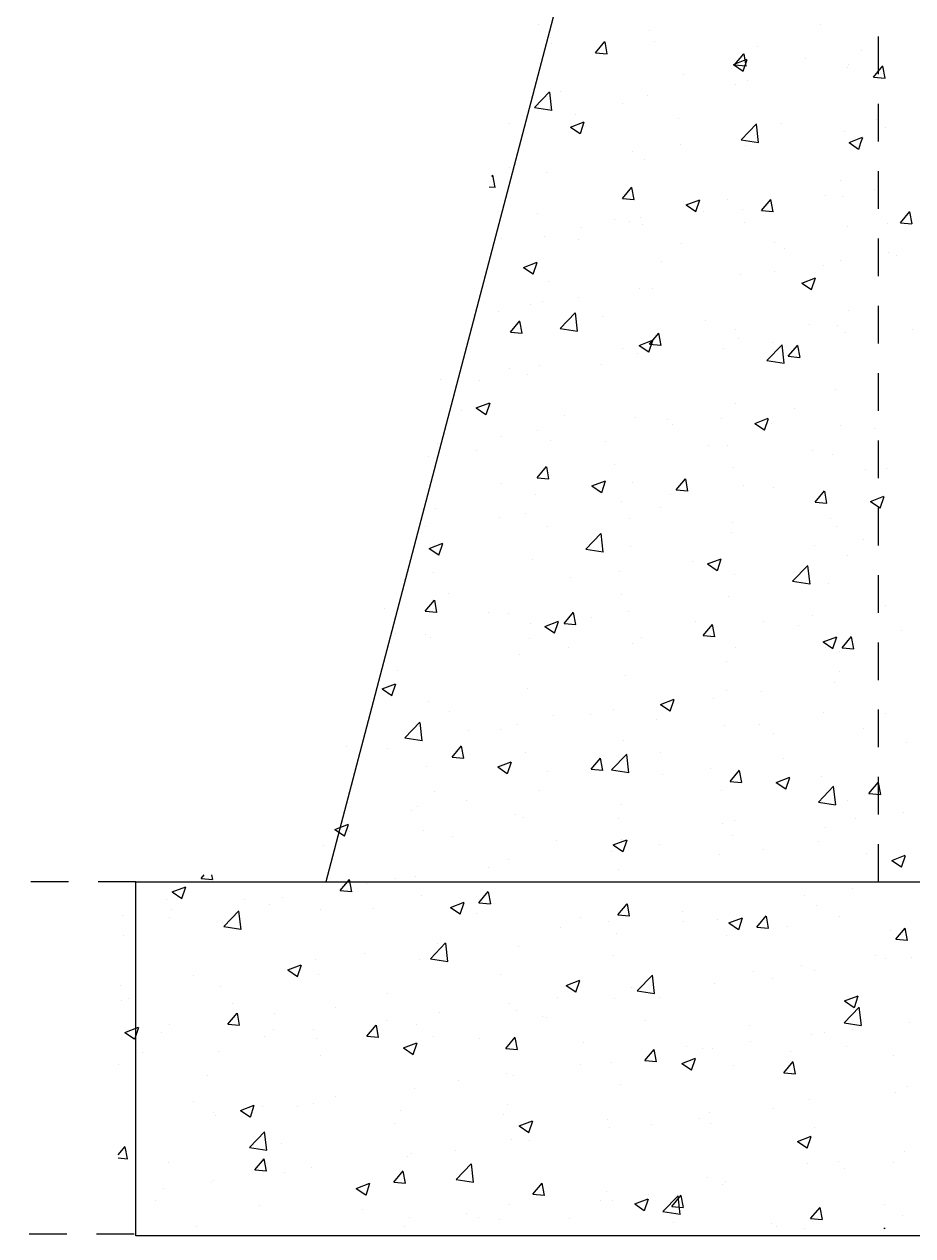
# Model space of a CAD drawing. Header units: inches. Extents: x 326 to 450, y 282 to 479.
# Drawn here: x 335.434 to 338.43, y 287.3 to 291.386 of the extents above; entities that cross this region are included whole.
import ezdxf

# ---------------------------------------------------------------- set-up
doc = ezdxf.new("R2010")
doc.units = ezdxf.units.IN
doc.header["$MEASUREMENT"] = 0
doc.linetypes.add('HIDDEN', pattern=[9.525, 6.35, -3.175])
doc.layers.add('DRAWING', color=7, linetype='Continuous')
doc.layers.add('HATCH', color=7, linetype='Continuous')

msp = doc.modelspace()

# ---------------------------------------------------------------- linework, layer by layer
at = {"layer": 'DRAWING', "linetype": 'HIDDEN', "ltscale": 0.02}
msp.add_line((338.31405, 288.49336), (338.31405, 295.58316), dxfattribs=at)
at = {"layer": 'DRAWING', "ltscale": 0.02}
msp.add_lwpolyline([(338.31405, 295.58316), (336.45006, 288.49336)], dxfattribs=at)
at = {"layer": 'DRAWING', "linetype": 'HIDDEN', "ltscale": 0.02}
msp.add_lwpolyline([(335.80956, 288.49336), (329.77484, 288.49336), (329.77484, 287.30692), (335.80956, 287.30692)], close=True, dxfattribs=at)
at = {"layer": 'DRAWING', "ltscale": 0.02}
msp.add_lwpolyline([(335.80956, 288.49336), (343.38428, 288.49336), (343.38428, 287.30024), (335.80956, 287.30024)], close=True, dxfattribs=at)
at = {"layer": 'HATCH', "ltscale": 0.02}
for p, q in [((337.16775, 291.38562), (337.16775, 291.38562)), ((338.11831, 291.38421), (338.11831, 291.38421)), ((337.20232, 291.34648), (337.20232, 291.34648)), ((337.20985, 291.34066), (337.20985, 291.34066)), ((337.54158, 291.36317), (337.54158, 291.36317)), ((337.21161, 291.32135), (337.21161, 291.32135)), ((337.36031, 291.28961), (337.39181, 291.32715)), ((337.39976, 291.28571), (337.3922, 291.32666)), ((337.55859, 291.32592), (337.55859, 291.32592)), ((337.90732, 291.31119), (337.90732, 291.31119)), ((338.25606, 291.29645), (338.25606, 291.29645)), ((337.36031, 291.28961), (337.39936, 291.2862)), ((337.82485, 291.24988), (337.87059, 291.26744)), ((337.82889, 291.24862), (337.86038, 291.28615)), ((337.85774, 291.22748), (337.87099, 291.26696)), ((337.86833, 291.24472), (337.86077, 291.28567)), ((338.06685, 291.26895), (338.06685, 291.26895)), ((337.65589, 291.21485), (337.65589, 291.21485)), ((337.81943, 291.23638), (337.81943, 291.23638)), ((337.82485, 291.24988), (337.85735, 291.22796)), ((337.82889, 291.24862), (337.86793, 291.2452)), ((338.20836, 291.24068), (338.20836, 291.24068)), ((338.21378, 291.24866), (338.21378, 291.24866)), ((338.29746, 291.20762), (338.32895, 291.24516)), ((338.3369, 291.20372), (338.32935, 291.24467)), ((337.8328, 291.18326), (337.8328, 291.18326)), ((337.87294, 291.19468), (337.87294, 291.19468)), ((338.29746, 291.20762), (338.3365, 291.20421)), ((337.15435, 291.10442), (337.20523, 291.15745)), ((337.21284, 291.09494), (337.20563, 291.15699)), ((337.24331, 291.16053), (337.24331, 291.16053)), ((337.53364, 291.1457), (337.53364, 291.1457)), ((337.15435, 291.10442), (337.21245, 291.09541)), ((337.20366, 291.10388), (337.20366, 291.10388)), ((337.45182, 291.11787), (337.45182, 291.11787)), ((337.07083, 291.05247), (337.07083, 291.05247)), ((337.27595, 291.03918), (337.32169, 291.05674)), ((337.29087, 291.08161), (337.29087, 291.08161)), ((337.30884, 291.01678), (337.32209, 291.05626)), ((337.63961, 291.06687), (337.63961, 291.06687)), ((337.98834, 291.05214), (337.98834, 291.05214)), ((338.30757, 291.06561), (338.30757, 291.06561)), ((337.27595, 291.03918), (337.30845, 291.01726)), ((337.85155, 290.99629), (337.90243, 291.04932)), ((337.89499, 291.01129), (337.89499, 291.01129)), ((337.91005, 290.98681), (337.90283, 291.04886)), ((338.20042, 291.02321), (338.20042, 291.02321)), ((338.33708, 291.0374), (338.33708, 291.0374)), ((337.64757, 290.97872), (337.64757, 290.97872)), ((337.85155, 290.99629), (337.90965, 290.98728)), ((337.865, 290.97721), (337.865, 290.97721)), ((338.2148, 290.98686), (338.25507, 291.00232)), ((338.2148, 290.98686), (338.24729, 290.96494)), ((338.24769, 290.96446), (338.25507, 290.98648)), ((338.25507, 291.00232), (338.26054, 291.00442)), ((338.25507, 290.98648), (338.26093, 291.00394)), ((337.48403, 290.95719), (337.48403, 290.95719)), ((337.07145, 290.90287), (337.07145, 290.90287)), ((337.52569, 290.92823), (337.52569, 290.92823)), ((337.01035, 290.87254), (337.01388, 290.87675)), ((337.02183, 290.83532), (337.01427, 290.87627)), ((337.19572, 290.88641), (337.19572, 290.88641)), ((338.18681, 290.85887), (338.18681, 290.85887)), ((337.00116, 290.83758), (337.02143, 290.8358)), ((337.45096, 290.79822), (337.48245, 290.83576)), ((337.4904, 290.79432), (337.48285, 290.83527)), ((338.13571, 290.80795), (338.13571, 290.80795)), ((338.29925, 290.82948), (338.29925, 290.82948)), ((337.45096, 290.79822), (337.49001, 290.79481)), ((337.6659, 290.77616), (337.71164, 290.79372)), ((337.6659, 290.77616), (337.69839, 290.75424)), ((337.69879, 290.75376), (337.71203, 290.79323)), ((337.80583, 290.79347), (337.80583, 290.79347)), ((337.91953, 290.75723), (337.95102, 290.79476)), ((337.95897, 290.75333), (337.95142, 290.79428)), ((338.19247, 290.80573), (338.19247, 290.80573)), ((337.16366, 290.74779), (337.16366, 290.74779)), ((337.42484, 290.72808), (337.42484, 290.72808)), ((337.51239, 290.73305), (337.51239, 290.73305)), ((337.72313, 290.75363), (337.72313, 290.75363)), ((337.85705, 290.75974), (337.85705, 290.75974)), ((337.91953, 290.75723), (337.95858, 290.75381)), ((338.3881, 290.71623), (338.41959, 290.75377)), ((338.42754, 290.71233), (338.41999, 290.75328)), ((337.31217, 290.69953), (337.31217, 290.69953)), ((337.47572, 290.72106), (337.47572, 290.72106)), ((337.51775, 290.71076), (337.51775, 290.71076)), ((337.86113, 290.71832), (337.86113, 290.71832)), ((338.20986, 290.70358), (338.20986, 290.70358)), ((338.34335, 290.71543), (338.34335, 290.71543)), ((338.3881, 290.71623), (338.42715, 290.71282)), ((337.04386, 290.66268), (337.04386, 290.66268)), ((337.18777, 290.66893), (337.18777, 290.66893)), ((337.3014, 290.66003), (337.3014, 290.66003)), ((337.65013, 290.6453), (337.65013, 290.6453)), ((337.96236, 290.65004), (337.96236, 290.65004)), ((337.99887, 290.63056), (337.99887, 290.63056)), ((338.34761, 290.61583), (338.34761, 290.61583)), ((338.37481, 290.60439), (338.37481, 290.60439)), ((337.117, 290.56545), (337.16274, 290.58301)), ((337.117, 290.56545), (337.14949, 290.54354)), ((337.14989, 290.54305), (337.16313, 290.58253)), ((337.58138, 290.58464), (337.58138, 290.58464)), ((338.1274, 290.57182), (338.1274, 290.57182)), ((338.18453, 290.58826), (338.18453, 290.58826)), ((337.84911, 290.54226), (337.84911, 290.54226)), ((337.96385, 290.55029), (337.96385, 290.55029)), ((338.05584, 290.51313), (338.10159, 290.53069)), ((338.08873, 290.49073), (338.10198, 290.53021)), ((337.2004, 290.51924), (337.2004, 290.51924)), ((337.50981, 290.49328), (337.50981, 290.49328)), ((337.55128, 290.49597), (337.55128, 290.49597)), ((338.05584, 290.51313), (338.08834, 290.49122)), ((337.14032, 290.44187), (337.14032, 290.44187)), ((337.17983, 290.45146), (337.17983, 290.45146)), ((337.30386, 290.4634), (337.30386, 290.4634)), ((337.03369, 290.41572), (337.03369, 290.41572)), ((337.24096, 290.35992), (337.29184, 290.41295)), ((337.29945, 290.35044), (337.29224, 290.41248)), ((337.38242, 290.40098), (337.38242, 290.40098)), ((338.21186, 290.42142), (338.21186, 290.42142)), ((337.07303, 290.34783), (337.10452, 290.38536)), ((337.11247, 290.34393), (337.10492, 290.38488)), ((337.24096, 290.35992), (337.29906, 290.35091)), ((337.73116, 290.38625), (337.73116, 290.38625)), ((338.07989, 290.37151), (338.07989, 290.37151)), ((338.17658, 290.37079), (338.17658, 290.37079)), ((338.42863, 290.35678), (338.42863, 290.35678)), ((337.07303, 290.34783), (337.11208, 290.34441)), ((337.50694, 290.30243), (337.55269, 290.31999)), ((337.53983, 290.28003), (337.55308, 290.31951)), ((337.5416, 290.30683), (337.5731, 290.34436)), ((337.58104, 290.30293), (337.57349, 290.34388)), ((337.83087, 290.35602), (337.83087, 290.35602)), ((337.84117, 290.32479), (337.84117, 290.32479)), ((338.20296, 290.34673), (338.20296, 290.34673)), ((337.44989, 290.29062), (337.44989, 290.29062)), ((337.50186, 290.27581), (337.50186, 290.27581)), ((337.50694, 290.30243), (337.53944, 290.28051)), ((337.5416, 290.30683), (337.58065, 290.30342)), ((337.792, 290.29263), (337.792, 290.29263)), ((337.93816, 290.25179), (337.98905, 290.30482)), ((337.95554, 290.31416), (337.95554, 290.31416)), ((337.99666, 290.24231), (337.98944, 290.30435)), ((338.01017, 290.26584), (338.04167, 290.30337)), ((338.04961, 290.26194), (338.04206, 290.30289)), ((337.37942, 290.23831), (337.37942, 290.23831)), ((337.93816, 290.25179), (337.99626, 290.24278)), ((338.01017, 290.26584), (338.04922, 290.26242)), ((337.06891, 290.22523), (337.06891, 290.22523)), ((337.132, 290.20574), (337.132, 290.20574)), ((337.17189, 290.23399), (337.17189, 290.23399)), ((336.83647, 290.18799), (336.83647, 290.18799)), ((336.96846, 290.18421), (336.96846, 290.18421)), ((338.16864, 290.15332), (338.16864, 290.15332)), ((336.90647, 290.0819), (336.90647, 290.0819)), ((336.95804, 290.09173), (337.00379, 290.10929)), ((336.95804, 290.09173), (336.99054, 290.06981)), ((336.99093, 290.06933), (337.00418, 290.10881)), ((337.83322, 290.10732), (337.83322, 290.10732)), ((338.0311, 290.08907), (338.0311, 290.08907)), ((337.25521, 290.06716), (337.25521, 290.06716)), ((337.49392, 290.05834), (337.49392, 290.05834)), ((337.60394, 290.05243), (337.60394, 290.05243)), ((337.62014, 290.03497), (337.62014, 290.03497)), ((337.78368, 290.0565), (337.78368, 290.0565)), ((337.89689, 290.03941), (337.94263, 290.05697)), ((337.89689, 290.03941), (337.92939, 290.01749)), ((337.92978, 290.01701), (337.94303, 290.05649)), ((337.95268, 290.03769), (337.95268, 290.03769)), ((338.18489, 290.03163), (338.18489, 290.03163)), ((337.04421, 289.99414), (337.04421, 289.99414)), ((337.16394, 290.01652), (337.16394, 290.01652)), ((338.30141, 290.02296), (338.30141, 290.02296)), ((336.82853, 289.97052), (336.82853, 289.97052)), ((337.20756, 289.98065), (337.20756, 289.98065)), ((337.39295, 289.97941), (337.39295, 289.97941)), ((337.74168, 289.96467), (337.74168, 289.96467)), ((337.8039, 289.96623), (337.8039, 289.96623)), ((338.09042, 289.94994), (338.09042, 289.94994)), ((336.7966, 289.92655), (336.7966, 289.92655)), ((336.96014, 289.94808), (336.96014, 289.94808)), ((338.1607, 289.93584), (338.1607, 289.93584)), ((337.16367, 289.85643), (337.19517, 289.89397)), ((337.20311, 289.85253), (337.19556, 289.89348)), ((337.42292, 289.90084), (337.42292, 289.90084)), ((337.82528, 289.88985), (337.82528, 289.88985)), ((338.27182, 289.88573), (338.27182, 289.88573)), ((338.34142, 289.88819), (338.34142, 289.88819)), ((337.04194, 289.83544), (337.04194, 289.83544)), ((337.16367, 289.85643), (337.20272, 289.85302)), ((337.34799, 289.82871), (337.39373, 289.84626)), ((337.34799, 289.82871), (337.38049, 289.80679)), ((337.38088, 289.80631), (337.39413, 289.84578)), ((337.48598, 289.84087), (337.48598, 289.84087)), ((337.63224, 289.81544), (337.66374, 289.85297)), ((337.67169, 289.81154), (337.66413, 289.85249)), ((337.85924, 289.83141), (337.85924, 289.83141)), ((337.156, 289.79904), (337.156, 289.79904)), ((337.61182, 289.79884), (337.61182, 289.79884)), ((337.63224, 289.81544), (337.67129, 289.81202)), ((337.96044, 289.82279), (337.96044, 289.82279)), ((338.10082, 289.77445), (338.13231, 289.81198)), ((338.14026, 289.77054), (338.1327, 289.81149)), ((338.28684, 289.77639), (338.33258, 289.79395)), ((338.31973, 289.75399), (338.33297, 289.79346)), ((336.7765, 289.74983), (336.7765, 289.74983)), ((336.82058, 289.75305), (336.82058, 289.75305)), ((337.44828, 289.77731), (337.44828, 289.77731)), ((337.57945, 289.7574), (337.57945, 289.7574)), ((338.10082, 289.77445), (338.13986, 289.77103)), ((338.28684, 289.77639), (338.31933, 289.75447)), ((337.0357, 289.72299), (337.0357, 289.72299)), ((337.12523, 289.73509), (337.12523, 289.73509)), ((337.47397, 289.72036), (337.47397, 289.72036)), ((337.8227, 289.70562), (337.8227, 289.70562)), ((338.15275, 289.71837), (338.15275, 289.71837)), ((336.78829, 289.69042), (336.78829, 289.69042)), ((337.19847, 289.692), (337.19847, 289.692)), ((337.32757, 289.61541), (337.37845, 289.66845)), ((337.38606, 289.60594), (337.37885, 289.66798)), ((337.81734, 289.67237), (337.81734, 289.67237)), ((338.17144, 289.69089), (338.17144, 289.69089)), ((336.79909, 289.618), (336.84483, 289.63556)), ((336.81749, 289.6266), (336.81749, 289.6266)), ((336.83198, 289.5956), (336.84523, 289.63508)), ((337.47803, 289.62339), (337.47803, 289.62339)), ((338.09996, 289.62807), (338.09996, 289.62807)), ((338.2635, 289.6496), (338.2635, 289.6496)), ((336.79909, 289.618), (336.83159, 289.59608)), ((337.14806, 289.58157), (337.14806, 289.58157)), ((337.32757, 289.61541), (337.38567, 289.6064)), ((337.73794, 289.56568), (337.78368, 289.58324)), ((337.77083, 289.54328), (337.78407, 289.58276)), ((338.20993, 289.59417), (338.20993, 289.59417)), ((337.43997, 289.54118), (337.43997, 289.54118)), ((337.68738, 289.57375), (337.68738, 289.57375)), ((337.73794, 289.56568), (337.77043, 289.54376)), ((338.02477, 289.50728), (338.07566, 289.56032)), ((338.08327, 289.49781), (338.07605, 289.55985)), ((336.81264, 289.53557), (336.81264, 289.53557)), ((337.27642, 289.51964), (337.27642, 289.51964)), ((337.82895, 289.52878), (337.82895, 289.52878)), ((338.02477, 289.50728), (338.08287, 289.49827)), ((338.14481, 289.5009), (338.14481, 289.5009)), ((336.86384, 289.46533), (336.86384, 289.46533)), ((337.44796, 289.46338), (337.44796, 289.46338)), ((336.78575, 289.40604), (336.81724, 289.44357)), ((336.82519, 289.40214), (336.81763, 289.44309)), ((337.80939, 289.4549), (337.80939, 289.4549)), ((338.33906, 289.42451), (338.33906, 289.42451)), ((336.64928, 289.41601), (336.64928, 289.41601)), ((336.78575, 289.40604), (336.82479, 289.40262)), ((336.99802, 289.40127), (336.99802, 289.40127)), ((337.06698, 289.39799), (337.06698, 289.39799)), ((337.25432, 289.36504), (337.28581, 289.40258)), ((337.29376, 289.36114), (337.2862, 289.40209)), ((337.34675, 289.38654), (337.34675, 289.38654)), ((337.47009, 289.40592), (337.47009, 289.40592)), ((338.09165, 289.39194), (338.09165, 289.39194)), ((337.14011, 289.3641), (337.14011, 289.3641)), ((337.18904, 289.35498), (337.23478, 289.37254)), ((337.18904, 289.35498), (337.22153, 289.33306)), ((337.22193, 289.33258), (337.23517, 289.37206)), ((337.25432, 289.36504), (337.29336, 289.36163)), ((337.69549, 289.3718), (337.69549, 289.3718)), ((337.72289, 289.32405), (337.75438, 289.36158)), ((337.76233, 289.32015), (337.75477, 289.3611)), ((337.9281, 289.3704), (337.9281, 289.3704)), ((338.04422, 289.35707), (338.04422, 289.35707)), ((338.39296, 289.34233), (338.39296, 289.34233)), ((336.686, 289.33259), (336.686, 289.33259)), ((336.78703, 289.32825), (336.78703, 289.32825)), ((336.80469, 289.3181), (336.80469, 289.3181)), ((337.13576, 289.31352), (337.13576, 289.31352)), ((337.4845, 289.29878), (337.4845, 289.29878)), ((337.51553, 289.31609), (337.51553, 289.31609)), ((337.72289, 289.32405), (337.76194, 289.32063)), ((338.12789, 289.30266), (338.17363, 289.32022)), ((338.12789, 289.30266), (338.16038, 289.28074)), ((338.16077, 289.28026), (338.17402, 289.31974)), ((338.19146, 289.28305), (338.22295, 289.32059)), ((338.2309, 289.27915), (338.22335, 289.3201)), ((337.10457, 289.26198), (337.10457, 289.26198)), ((337.26811, 289.28351), (337.26811, 289.28351)), ((337.83323, 289.28405), (337.83323, 289.28405)), ((338.13687, 289.28343), (338.13687, 289.28343)), ((338.18197, 289.26931), (338.18197, 289.26931)), ((338.19146, 289.28305), (338.23051, 289.27964)), ((337.80145, 289.23743), (337.80145, 289.23743)), ((336.69199, 289.20767), (336.69199, 289.20767)), ((337.46214, 289.18845), (337.46214, 289.18845)), ((338.18296, 289.20439), (338.18296, 289.20439)), ((336.64014, 289.14428), (336.68588, 289.16184)), ((336.64014, 289.14428), (336.67263, 289.12236)), ((336.67303, 289.12188), (336.68627, 289.16136)), ((337.13217, 289.14663), (337.13217, 289.14663)), ((337.80198, 289.13899), (337.80198, 289.13899)), ((337.91979, 289.13427), (337.91979, 289.13427)), ((338.16721, 289.16685), (338.16721, 289.16685)), ((336.79675, 289.10063), (336.79675, 289.10063)), ((337.57899, 289.09196), (337.62473, 289.10952)), ((337.57899, 289.09196), (337.61148, 289.07004)), ((337.61187, 289.06956), (337.62512, 289.10904)), ((337.75625, 289.11274), (337.75625, 289.11274)), ((336.86805, 289.0692), (336.86805, 289.0692)), ((337.21678, 289.05447), (337.21678, 289.05447)), ((337.34367, 289.05843), (337.34367, 289.05843)), ((337.42099, 289.07359), (337.42099, 289.07359)), ((338.12892, 289.06595), (338.12892, 289.06595)), ((338.33949, 289.06095), (338.33949, 289.06095)), ((336.71697, 288.97904), (336.76786, 289.03207)), ((336.77547, 288.96957), (336.76825, 289.03161)), ((337.09625, 289.02585), (337.09625, 289.02585)), ((337.56552, 289.03973), (337.56552, 289.03973)), ((337.7935, 289.01996), (337.7935, 289.01996)), ((337.91425, 289.025), (337.91425, 289.025)), ((338.26299, 289.01026), (338.26299, 289.01026)), ((336.71697, 288.97904), (336.77507, 288.97003)), ((336.93271, 289.00432), (336.93271, 289.00432)), ((337.04001, 289.0082), (337.04001, 289.0082)), ((337.4542, 288.97098), (337.4542, 288.97098)), ((337.95851, 288.99555), (337.95851, 288.99555)), ((336.52013, 288.95001), (336.52013, 288.95001)), ((336.65903, 288.9428), (336.65903, 288.9428)), ((336.87639, 288.91465), (336.90788, 288.95218)), ((336.91583, 288.91075), (336.90828, 288.9517)), ((337.12422, 288.92915), (337.12422, 288.92915)), ((337.57753, 288.93016), (337.57753, 288.93016)), ((338.40793, 288.9635), (338.40793, 288.9635)), ((336.87639, 288.91465), (336.91544, 288.91123)), ((337.03009, 288.88126), (337.07583, 288.89881)), ((337.06297, 288.85886), (337.07622, 288.89833)), ((337.34496, 288.87365), (337.37645, 288.91118)), ((337.3844, 288.86975), (337.37685, 288.9107)), ((337.41418, 288.87091), (337.46506, 288.92394)), ((337.47268, 288.86144), (337.46546, 288.92348)), ((337.99535, 288.90919), (337.99535, 288.90919)), ((336.78881, 288.88316), (336.78881, 288.88316)), ((337.03009, 288.88126), (337.06258, 288.85934)), ((337.19654, 288.86476), (337.19654, 288.86476)), ((337.34496, 288.87365), (337.38401, 288.87024)), ((337.41418, 288.87091), (337.47228, 288.8619)), ((337.58439, 288.85508), (337.58439, 288.85508)), ((337.74793, 288.87661), (337.74793, 288.87661)), ((337.81353, 288.83266), (337.84503, 288.87019)), ((337.85297, 288.82876), (337.84542, 288.86971)), ((337.96893, 288.82894), (338.01467, 288.84649)), ((338.00182, 288.80654), (338.01507, 288.84601)), ((338.12098, 288.84848), (338.12098, 288.84848)), ((337.81353, 288.83266), (337.85258, 288.82924)), ((337.96893, 288.82894), (338.00143, 288.80702)), ((338.11139, 288.76278), (338.16227, 288.81581)), ((338.16988, 288.75331), (338.16266, 288.81535)), ((338.2821, 288.79166), (338.3136, 288.8292)), ((338.32154, 288.78776), (338.31399, 288.82871)), ((336.81556, 288.79936), (336.81556, 288.79936)), ((336.92439, 288.76819), (336.92439, 288.76819)), ((337.17181, 288.80077), (337.17181, 288.80077)), ((337.78556, 288.80248), (337.78556, 288.80248)), ((338.208, 288.76693), (338.208, 288.76693)), ((338.2821, 288.79166), (338.32115, 288.78825)), ((336.74083, 288.73538), (336.74083, 288.73538)), ((336.76085, 288.74666), (336.76085, 288.74666)), ((337.44626, 288.7535), (337.44626, 288.7535)), ((338.11139, 288.76278), (338.16949, 288.75377)), ((338.39961, 288.72737), (338.39961, 288.72737)), ((336.48119, 288.67055), (336.52693, 288.68811)), ((336.51407, 288.64815), (336.52732, 288.68763)), ((337.08957, 288.72065), (337.08957, 288.72065)), ((337.11628, 288.71168), (337.11628, 288.71168)), ((337.4383, 288.70591), (337.4383, 288.70591)), ((337.78704, 288.69118), (337.78704, 288.69118)), ((337.82702, 288.70154), (337.82702, 288.70154)), ((338.23607, 288.70584), (338.23607, 288.70584)), ((336.48119, 288.67055), (336.51368, 288.64863)), ((336.52984, 288.66236), (336.52984, 288.66236)), ((336.78086, 288.66568), (336.78086, 288.66568)), ((336.87857, 288.64763), (336.87857, 288.64763)), ((337.82349, 288.65153), (337.82349, 288.65153)), ((338.13577, 288.67644), (338.13577, 288.67644)), ((336.44156, 288.6167), (336.44156, 288.6167)), ((337.22731, 288.63289), (337.22731, 288.63289)), ((337.42003, 288.61823), (337.46577, 288.63579)), ((337.42003, 288.61823), (337.45253, 288.59631)), ((337.44604, 288.63614), (337.44604, 288.63614)), ((337.45292, 288.59583), (337.46617, 288.63531)), ((337.57604, 288.61816), (337.57604, 288.61816)), ((337.57607, 288.61895), (337.57607, 288.61895)), ((337.92478, 288.60342), (337.92478, 288.60342)), ((338.11303, 288.63101), (338.11303, 288.63101)), ((337.06505, 288.57074), (337.06505, 288.57074)), ((337.41253, 288.59742), (337.41253, 288.59742)), ((337.77762, 288.58501), (337.77762, 288.58501)), ((338.27351, 288.58869), (338.27351, 288.58869)), ((338.35888, 288.56591), (338.40462, 288.58347)), ((338.35888, 288.56591), (338.39137, 288.54399)), ((338.39177, 288.54351), (338.40501, 288.58299)), ((336.99995, 288.5431), (336.99995, 288.5431)), ((337.43831, 288.53603), (337.43831, 288.53603)), ((335.93229, 288.45985), (335.97803, 288.47741)), ((336.02989, 288.50524), (336.03987, 288.51714)), ((336.02989, 288.50524), (336.06894, 288.50183)), ((336.06933, 288.50135), (336.06642, 288.51714)), ((336.49846, 288.46425), (336.52996, 288.50178)), ((336.5379, 288.46035), (336.53035, 288.5013)), ((336.58899, 288.489), (336.58899, 288.489)), ((336.68407, 288.50535), (336.68407, 288.50535)), ((336.75253, 288.51053), (336.75253, 288.51053)), ((337.10834, 288.49421), (337.10834, 288.49421)), ((335.93229, 288.45985), (335.96478, 288.43793)), ((335.96517, 288.43745), (335.97842, 288.47693)), ((336.30309, 288.43995), (336.30309, 288.43995)), ((336.49846, 288.46425), (336.53751, 288.46083)), ((336.77292, 288.44821), (336.77292, 288.44821)), ((336.96703, 288.42325), (336.99853, 288.46079)), ((337.00647, 288.41936), (336.99892, 288.4603)), ((338.06421, 288.44818), (338.06421, 288.44818)), ((338.22775, 288.46971), (338.22775, 288.46971)), ((335.91339, 288.43278), (335.91339, 288.43278)), ((335.929, 288.40211), (335.929, 288.40211)), ((336.10638, 288.34267), (336.15726, 288.3957)), ((336.17641, 288.43468), (336.17641, 288.43468)), ((336.26213, 288.41805), (336.26213, 288.41805)), ((336.43361, 288.39923), (336.43361, 288.39923)), ((336.61086, 288.40331), (336.61086, 288.40331)), ((336.87113, 288.40753), (336.91687, 288.42509)), ((336.87113, 288.40753), (336.90363, 288.38561)), ((336.90402, 288.38513), (336.91727, 288.42461)), ((336.96703, 288.42326), (337.00608, 288.41984)), ((337.4356, 288.38226), (337.4671, 288.41979)), ((337.47504, 288.37836), (337.46749, 288.41931)), ((338.10509, 288.41354), (338.10509, 288.41354)), ((335.76545, 288.38058), (335.76545, 288.38058)), ((335.9221, 288.37455), (335.9221, 288.37455)), ((336.10364, 288.35741), (336.10364, 288.35741)), ((336.16487, 288.3332), (336.15766, 288.39524)), ((336.9596, 288.38858), (336.9596, 288.38858)), ((337.30833, 288.37384), (337.30833, 288.37384)), ((337.40421, 288.36129), (337.40421, 288.36129)), ((337.4356, 288.38226), (337.47465, 288.37884)), ((337.65163, 288.39386), (337.65163, 288.39386)), ((337.65707, 288.35911), (337.65707, 288.35911)), ((337.76967, 288.36754), (337.76967, 288.36754)), ((337.80998, 288.35521), (337.85572, 288.37277)), ((337.80998, 288.35521), (337.84248, 288.33329)), ((337.84287, 288.33281), (337.85611, 288.37229)), ((337.90417, 288.34127), (337.93567, 288.3788)), ((337.94361, 288.33737), (337.93606, 288.37831)), ((338.18103, 288.37715), (338.18103, 288.37715)), ((336.10638, 288.34267), (336.16448, 288.33366)), ((337.24067, 288.33976), (337.24067, 288.33976)), ((337.43037, 288.31856), (337.43037, 288.31856)), ((337.90417, 288.34127), (337.94322, 288.33785)), ((338.0058, 288.34437), (338.0058, 288.34437)), ((338.35454, 288.32964), (338.35454, 288.32964)), ((338.37275, 288.30027), (338.40424, 288.3378)), ((338.41219, 288.29637), (338.40463, 288.33732)), ((335.76822, 288.31141), (335.76822, 288.31141)), ((336.80358, 288.23454), (336.85447, 288.28757)), ((336.82809, 288.28544), (336.82809, 288.28544)), ((336.86208, 288.22507), (336.85486, 288.28711)), ((337.10039, 288.27674), (337.10039, 288.27674)), ((337.80005, 288.31175), (337.80005, 288.31175)), ((338.37275, 288.30027), (338.41179, 288.29685)), ((336.58068, 288.25287), (336.58068, 288.25287)), ((336.80358, 288.23454), (336.86168, 288.22553)), ((337.41907, 288.24635), (337.41907, 288.24635)), ((338.30331, 288.24462), (338.30331, 288.24462)), ((338.33757, 288.23371), (338.33757, 288.23371)), ((338.42712, 288.23789), (338.42712, 288.23789)), ((336.32223, 288.19683), (336.36797, 288.21439)), ((336.32223, 288.19683), (336.35473, 288.17491)), ((336.35512, 288.17443), (336.36837, 288.21391)), ((336.41713, 288.23134), (336.41713, 288.23134)), ((336.76498, 288.23074), (336.76498, 288.23074)), ((338.05589, 288.21205), (338.05589, 288.21205)), ((338.09715, 288.19606), (338.09715, 288.19606)), ((336.00456, 288.17702), (336.00456, 288.17702)), ((336.42567, 288.18176), (336.42567, 288.18176)), ((337.03808, 288.18096), (337.03808, 288.18096)), ((337.26108, 288.14451), (337.30682, 288.16207)), ((337.29397, 288.12211), (337.30721, 288.16159)), ((337.50079, 288.12641), (337.55167, 288.17944)), ((337.55929, 288.11694), (337.55207, 288.17898)), ((337.89235, 288.19052), (337.89235, 288.19052)), ((337.95658, 288.16831), (337.95658, 288.16831)), ((335.75714, 288.14445), (335.75714, 288.14445)), ((336.0957, 288.13994), (336.0957, 288.13994)), ((336.6571, 288.11556), (336.6571, 288.11556)), ((337.26108, 288.14451), (337.29358, 288.12259)), ((337.47977, 288.1362), (337.47977, 288.1362)), ((337.50079, 288.12641), (337.55889, 288.1174)), ((337.76173, 288.15007), (337.76173, 288.15007)), ((338.19993, 288.09219), (338.24567, 288.10975)), ((335.76028, 288.09394), (335.76028, 288.09394)), ((335.78617, 288.09896), (335.78617, 288.09896)), ((336.13491, 288.08422), (336.13491, 288.08422)), ((336.48364, 288.06949), (336.48364, 288.06949)), ((337.06881, 288.0821), (337.06881, 288.0821)), ((337.23236, 288.10363), (337.23236, 288.10363)), ((337.42242, 288.10109), (337.42242, 288.10109)), ((337.5756, 288.10291), (337.5756, 288.10291)), ((338.198, 288.01828), (338.24888, 288.07131)), ((338.19993, 288.09219), (338.23242, 288.07027)), ((338.23281, 288.06979), (338.24606, 288.10926)), ((338.25649, 288.00881), (338.24927, 288.07085)), ((336.12053, 288.01385), (336.15203, 288.05139)), ((336.15997, 288.00995), (336.15242, 288.0509)), ((336.27612, 288.05016), (336.27612, 288.05016)), ((336.83238, 288.05476), (336.83238, 288.05476)), ((337.09245, 288.05926), (337.09245, 288.05926)), ((337.18111, 288.04002), (337.18111, 288.04002)), ((337.19462, 288.03752), (337.19462, 288.03752)), ((335.77333, 287.98612), (335.81908, 288.00368)), ((335.80622, 287.96373), (335.81947, 288.0032)), ((335.92392, 288.01121), (335.92392, 288.01121)), ((336.12053, 288.01385), (336.15958, 288.01044)), ((336.27265, 287.99647), (336.27265, 287.99647)), ((336.40882, 287.99521), (336.40882, 287.99521)), ((336.5891, 287.97286), (336.6206, 288.01039)), ((336.62854, 287.96896), (336.62099, 288.00991)), ((336.65624, 288.02778), (336.65624, 288.02778)), ((336.75703, 288.01327), (336.75703, 288.01327)), ((337.52985, 288.02529), (337.52985, 288.02529)), ((337.87858, 288.01055), (337.87858, 288.01055)), ((338.198, 288.01828), (338.2561, 288.00927)), ((338.22732, 287.99582), (338.22732, 287.99582)), ((338.41918, 288.02041), (338.41918, 288.02041)), ((335.77333, 287.98612), (335.80583, 287.96421)), ((335.89513, 287.98477), (335.89513, 287.98477)), ((336.24528, 287.97368), (336.24528, 287.97368)), ((336.41773, 287.96428), (336.41773, 287.96428)), ((336.58911, 287.97286), (336.62815, 287.96944)), ((336.62139, 287.98174), (336.62139, 287.98174)), ((336.71218, 287.9338), (336.75792, 287.95136)), ((336.74507, 287.91141), (336.75831, 287.95088)), ((336.81363, 287.97212), (336.81363, 287.97212)), ((336.97012, 287.967), (336.97012, 287.967)), ((337.05768, 287.93186), (337.08917, 287.9694)), ((337.09712, 287.92796), (337.08956, 287.96891)), ((337.31886, 287.95227), (337.31886, 287.95227)), ((337.88404, 287.95439), (337.88404, 287.95439)), ((338.0892, 287.97859), (338.0892, 287.97859)), ((338.13145, 287.98696), (338.13145, 287.98696)), ((335.8327, 287.91936), (335.8327, 287.91936)), ((336.08775, 287.92246), (336.08775, 287.92246)), ((336.43265, 287.90672), (336.43265, 287.90672)), ((336.71218, 287.9338), (336.74468, 287.91189)), ((337.05768, 287.93186), (337.09672, 287.92845)), ((337.52625, 287.89087), (337.55774, 287.9284)), ((337.56569, 287.88697), (337.55813, 287.92792)), ((337.66759, 287.93753), (337.66759, 287.93753)), ((337.72049, 287.93286), (337.72049, 287.93286)), ((337.75379, 287.93259), (337.75379, 287.93259)), ((338.01633, 287.9228), (338.01633, 287.9228)), ((338.20608, 287.93969), (338.20608, 287.93969)), ((338.36506, 287.90807), (338.36506, 287.90807)), ((335.75233, 287.87647), (335.75233, 287.87647)), ((337.30792, 287.87854), (337.30792, 287.87854)), ((337.41448, 287.88361), (337.41448, 287.88361)), ((337.52625, 287.89087), (337.56529, 287.88745)), ((337.65103, 287.88149), (337.69677, 287.89904)), ((337.65103, 287.88149), (337.68352, 287.85957)), ((337.68391, 287.85909), (337.69716, 287.89856)), ((337.8251, 287.8743), (337.8251, 287.8743)), ((337.99482, 287.84987), (338.02631, 287.88741)), ((338.03426, 287.84597), (338.0267, 287.88692)), ((336.05167, 287.84133), (336.05167, 287.84133)), ((336.89696, 287.82444), (336.89696, 287.82444)), ((337.0605, 287.84597), (337.0605, 287.84597)), ((337.08451, 287.84179), (337.08451, 287.84179)), ((337.99482, 287.84987), (338.03387, 287.84646)), ((336.74909, 287.79579), (336.74909, 287.79579)), ((337.44411, 287.8089), (337.44411, 287.8089)), ((338.37218, 287.78362), (338.37218, 287.78362)), ((338.41123, 287.80294), (338.41123, 287.80294)), ((336.00494, 287.75216), (336.00494, 287.75216)), ((336.40978, 287.74681), (336.40978, 287.74681)), ((336.48438, 287.77012), (336.48438, 287.77012)), ((337.06313, 287.7435), (337.06313, 287.7435)), ((338.08126, 287.76112), (338.08126, 287.76112)), ((336.07342, 287.71602), (336.07342, 287.71602)), ((336.07981, 287.70499), (336.07981, 287.70499)), ((336.16328, 287.7231), (336.20902, 287.74066)), ((336.16328, 287.7231), (336.19578, 287.70118)), ((336.19617, 287.7007), (336.20941, 287.74018)), ((336.23696, 287.73755), (336.23696, 287.73755)), ((336.35367, 287.73742), (336.35367, 287.73742)), ((336.70241, 287.72269), (336.70241, 287.72269)), ((337.05114, 287.70795), (337.05114, 287.70795)), ((337.74584, 287.71512), (337.74584, 287.71512)), ((337.9596, 287.7293), (337.9596, 287.7293)), ((336.68215, 287.67811), (336.68215, 287.67811)), ((337.10213, 287.67078), (337.14787, 287.68834)), ((337.10213, 287.67078), (337.13462, 287.64886)), ((337.13501, 287.64838), (337.14826, 287.68786)), ((337.39988, 287.69322), (337.39988, 287.69322)), ((337.40654, 287.66614), (337.40654, 287.66614)), ((337.54864, 287.6752), (337.54864, 287.6752)), ((337.71218, 287.69673), (337.71218, 287.69673)), ((337.74861, 287.67848), (337.74861, 287.67848)), ((338.09735, 287.66375), (338.09735, 287.66375)), ((336.19299, 287.59817), (336.24387, 287.6512)), ((336.25148, 287.5887), (336.24427, 287.65074)), ((337.07656, 287.62432), (337.07656, 287.62432)), ((337.13606, 287.62088), (337.13606, 287.62088)), ((338.04097, 287.61846), (338.08672, 287.63602)), ((338.07386, 287.59606), (338.08711, 287.63554)), ((335.75058, 287.57296), (335.7741, 287.60099)), ((335.78205, 287.55956), (335.77449, 287.60051)), ((336.19299, 287.59817), (336.25109, 287.58916)), ((336.30116, 287.61271), (336.30116, 287.61271)), ((336.88864, 287.58831), (336.88864, 287.58831)), ((338.04097, 287.61846), (338.07347, 287.59654)), ((338.40329, 287.58547), (338.40329, 287.58547)), ((335.75058, 287.56276), (335.78165, 287.56004)), ((335.92018, 287.54731), (335.92018, 287.54731)), ((336.21118, 287.52246), (336.24267, 287.55999)), ((336.25062, 287.51856), (336.24306, 287.55951)), ((336.7251, 287.56678), (336.7251, 287.56678)), ((336.74114, 287.57832), (336.74114, 287.57832)), ((336.8902, 287.49004), (336.94108, 287.54307)), ((336.94869, 287.48057), (336.94147, 287.54261)), ((338.07332, 287.54365), (338.07332, 287.54365)), ((338.17911, 287.5499), (338.17911, 287.5499)), ((338.36386, 287.54749), (338.36386, 287.54749)), ((336.21118, 287.52246), (336.25022, 287.51905)), ((336.31252, 287.51246), (336.31252, 287.51246)), ((336.40184, 287.52934), (336.40184, 287.52934)), ((336.67975, 287.48147), (336.71124, 287.519)), ((336.71919, 287.47757), (336.71163, 287.51852)), ((337.7379, 287.49765), (337.7379, 287.49765)), ((338.20032, 287.52596), (338.20032, 287.52596)), ((335.90156, 287.45836), (335.90156, 287.45836)), ((336.0651, 287.47989), (336.0651, 287.47989)), ((336.07186, 287.48752), (336.07186, 287.48752)), ((336.55323, 287.46008), (336.59897, 287.47764)), ((336.55323, 287.46008), (336.58572, 287.43816)), ((336.58611, 287.43768), (336.59936, 287.47716)), ((336.67975, 287.48147), (336.7188, 287.47805)), ((336.8902, 287.49004), (336.9483, 287.48103)), ((337.14832, 287.44047), (337.17981, 287.47801)), ((337.18776, 287.43657), (337.1802, 287.47752)), ((337.78774, 287.47164), (337.78774, 287.47164)), ((337.79812, 287.48451), (337.79812, 287.48451)), ((335.87772, 287.41833), (335.87772, 287.41833)), ((337.14832, 287.44047), (337.18737, 287.43706)), ((337.37678, 287.41754), (337.37678, 287.41754)), ((337.39859, 287.44867), (337.39859, 287.44867)), ((337.41714, 287.41911), (337.41714, 287.41911)), ((337.49207, 287.40776), (337.53782, 287.42532)), ((337.52496, 287.38536), (337.53821, 287.42484)), ((337.54032, 287.43907), (337.54032, 287.43907)), ((337.5874, 287.38191), (337.63828, 287.43494)), ((337.61689, 287.39948), (337.64838, 287.43701)), ((337.6459, 287.37244), (337.63868, 287.43448)), ((337.65633, 287.39558), (337.64878, 287.43653)), ((336.22646, 287.4036), (336.22646, 287.4036)), ((336.57519, 287.38887), (336.57519, 287.38887)), ((337.06862, 287.40685), (337.06862, 287.40685)), ((337.49207, 287.40776), (337.52457, 287.38584)), ((337.5874, 287.38191), (337.6455, 287.3729)), ((337.61689, 287.39948), (337.65594, 287.39606)), ((338.08546, 287.35848), (338.11696, 287.39602)), ((338.1249, 287.35458), (338.11735, 287.39553)), ((338.33564, 287.40647), (338.33564, 287.40647)), ((336.7332, 287.36085), (336.7332, 287.36085)), ((336.92393, 287.37413), (336.92393, 287.37413)), ((336.9642, 287.36322), (336.9642, 287.36322)), ((337.03616, 287.35371), (337.03616, 287.35371)), ((337.27266, 287.3594), (337.27266, 287.3594)), ((337.6214, 287.34466), (337.6214, 287.34466)), ((337.95466, 287.34107), (337.95466, 287.34107)), ((338.08546, 287.35848), (338.12451, 287.35507)), ((338.39535, 287.36799), (338.39535, 287.36799)), ((336.01546, 287.33058), (336.01546, 287.33058)), ((336.71678, 287.33065), (336.71678, 287.33065)), ((337.97013, 287.32993), (337.97013, 287.32993)), ((338.06537, 287.32617), (338.06537, 287.32617)), ((338.33281, 287.32402), (338.33549, 287.32681)), ((338.33616, 287.32402), (338.33588, 287.32635))]:
    msp.add_line(p, q, dxfattribs=at)

doc.saveas('drawing.dxf')
